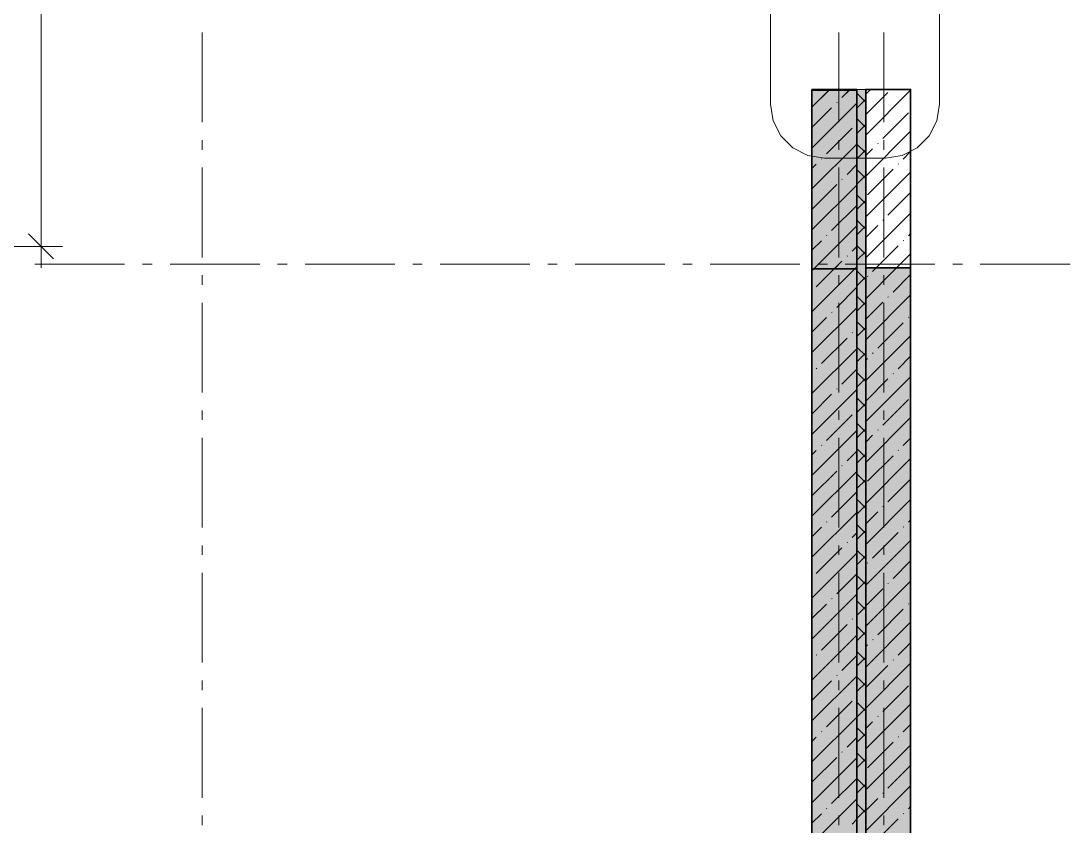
# Model space of a CAD drawing. Header units: millimetres. Extents: x -81576 to 1046824, y -248937 to 691537.
# Drawn here: x 169876 to 175725, y 656710 to 661197 of the extents above; entities that cross this region are included whole.
import ezdxf

# ---------------------------------------------------------------- set-up
doc = ezdxf.new("R2010")
doc.units = ezdxf.units.MM
doc.layers.add('PDF _Геометрия', color=7, linetype='Continuous', true_color=0x1d1d1d)
doc.layers.add('PDF _Сплошная заливка', color=7, linetype='Continuous', true_color=0xffffff)

msp = doc.modelspace()

# ---------------------------------------------------------------- hatches: boundary and pattern name
at = {"layer": 'PDF _Сплошная заливка', "true_color": 0x636466, "transparency": 33554559}
for points in [[(174536, 659816.1), (174536, 660816.1), (174286, 660816.1), (174286, 659816.1)], [(174536, 655841.1), (174536, 660811.1), (174286, 660811.1), (174286, 655841.1)], [(174586, 651893.1), (174586, 660816.1), (174536, 660816.1), (174536, 651893.1)], [(174586, 651901.1), (174836, 651901.1), (174836, 659820.8), (174586, 659820.8)]]:
    msp.add_hatch(color=251, dxfattribs=at).paths.add_polyline_path(points)

# ---------------------------------------------------------------- linework, layer by layer
at = {"layer": 'PDF _Геометрия', "color": 7, "lineweight": 9}
for points in [[(169987.9, 659821.1), (169987.9, 664060.8)], [(170886, 661132.8), (170886, 660632.8)], [(174436, 661132.8), (174436, 660632.8)], [(174686, 661132.8), (174686, 660632.8)], [(170886, 660532.8), (170886, 660479.9)], [(174436, 660532.8), (174436, 660479.9)], [(174686, 660532.8), (174686, 660479.9)], [(170886, 660379.9), (170886, 659879.9)], [(174436, 660379.9), (174436, 659879.9)], [(174686, 660379.9), (174686, 659879.9)], [(169917.9, 660011.1), (169987.9, 659941.1), (170057.9, 659871.1)], [(169086, 659941.1), (169987.9, 659941.1), (170107.9, 659941.1)], [(170454.1, 659841.1), (169954.1, 659841.1)], [(170607, 659841.1), (170554.1, 659841.1)], [(171207, 659841.1), (170707, 659841.1)], [(171359.9, 659841.1), (171307, 659841.1)], [(171959.9, 659841.1), (171459.9, 659841.1)], [(172112.8, 659841.1), (172059.9, 659841.1)], [(172712.8, 659841.1), (172212.8, 659841.1)], [(172865.8, 659841.1), (172812.8, 659841.1)], [(173465.8, 659841.1), (172965.8, 659841.1)], [(173618.7, 659841.1), (173565.8, 659841.1)], [(174218.7, 659841.1), (173718.7, 659841.1)], [(174371.6, 659841.1), (174318.7, 659841.1)], [(174971.6, 659841.1), (174471.6, 659841.1)], [(175124.5, 659841.1), (175071.6, 659841.1)], [(175724.5, 659841.1), (175224.5, 659841.1)], [(170886, 659779.9), (170886, 659726.9)], [(174436, 659779.9), (174436, 659726.9)], [(174686, 659779.9), (174686, 659726.9)], [(170886, 659626.9), (170886, 659126.9)], [(174436, 659626.9), (174436, 659126.9)], [(174686, 659626.9), (174686, 659126.9)], [(170886, 659026.9), (170886, 658974)], [(174436, 659026.9), (174436, 658974)], [(174686, 659026.9), (174686, 658974)], [(170886, 658874), (170886, 658374)], [(174436, 658874), (174436, 658374)], [(174686, 658874), (174686, 658374)], [(170886, 658274), (170886, 658221.1)], [(174436, 658274), (174436, 658221.1)], [(174686, 658274), (174686, 658221.1)], [(170886, 658121.1), (170886, 657621.1)], [(174436, 658121.1), (174436, 657621.1)], [(174686, 658121.1), (174686, 657621.1)], [(170886, 657521.1), (170886, 657468.2)], [(174436, 657521.1), (174436, 657468.2)], [(174686, 657521.1), (174686, 657468.2)], [(170886, 657368.2), (170886, 656868.2)], [(174436, 657368.2), (174436, 656868.2)], [(174686, 657368.2), (174686, 656868.2)], [(170886, 656768.2), (170886, 656715.3)], [(174436, 656768.2), (174436, 656715.3)], [(174686, 656768.2), (174686, 656715.3)]]:
    msp.add_lwpolyline(points, dxfattribs=at)
msp.add_lwpolyline([(174996.5, 662310.2), (174981.8, 662402.9), (174939.2, 662486.5), (174872.8, 662552.9), (174789.2, 662595.5), (174696.5, 662610.2), (174354.9, 662610.2), (174262.2, 662595.5), (174178.6, 662552.9), (174112.2, 662486.5), (174069.6, 662402.9), (174054.9, 662310.2), (174054.9, 660733.1), (174069.6, 660640.4), (174112.2, 660556.7), (174178.6, 660490.4), (174262.2, 660447.7), (174354.9, 660433.1), (174696.5, 660433.1), (174789.2, 660447.7), (174872.8, 660490.4), (174939.2, 660556.7), (174981.8, 660640.4), (174996.5, 660733.1)], close=True, dxfattribs=at)
at = {"layer": 'PDF _Геометрия', "color": 7, "lineweight": 35}
for points in [[(166786, 652191.1), (174286, 652191.1), (174286, 655591.1), (169086, 655591.1), (168836, 655591.1), (168836, 659691.1), (168556, 659691.1), (168556, 659941.1), (169086, 659941.1), (169086, 659691.1), (169086, 655841.1), (174286, 655841.1), (174286, 660811.1), (174536, 660811.1), (174536, 655841.1), (174536, 655591.1), (174536, 651941.1), (174286, 651941.1), (166786, 651941.1), (166786, 652441.1), (166286, 652441.1), (166286, 651941.1), (166786, 651941.1), (162661, 651941.1)], [(174836, 652241.1), (174836, 651901.1), (174586, 651901.1), (174586, 659820.8), (174836, 659820.8), (174836, 652441.1)]]:
    msp.add_lwpolyline(points, dxfattribs=at)
at = {"layer": 'PDF _Геометрия', "lineweight": 9}
for points in [[(174379.6, 660811.1), (174286, 660717.5), (174384.6, 660816.1)], [(174493.6, 660811.1), (174452.7, 660770.2), (174498.6, 660816.1)], [(174612.7, 660816.1), (174586, 660789.4)], [(174836, 660811.3), (174586, 660561.3)], [(174536, 660794.4), (174586, 660744.4)], [(174586, 660762), (174536, 660712)], [(174709.4, 660798.7), (174586, 660675.4)], [(174823.4, 660684.7), (174680.8, 660542.1)], [(174536, 660653), (174586, 660603)], [(174586, 660620.6), (174536, 660570.6)], [(174836, 660583.2), (174586, 660333.2)], [(174536, 660511.6), (174586, 660461.6)], [(174654.7, 660516), (174652.3, 660513.6)], [(174586, 660479.2), (174536, 660429.2)], [(174623.8, 660485.1), (174586, 660447.3)], [(174836, 660469.2), (174794.9, 660428.1)], [(174768.8, 660401.9), (174766.4, 660399.5)], [(174536, 660370.1), (174586, 660320.1)], [(174586, 660337.8), (174536, 660287.8)], [(174836, 660355.1), (174586, 660105.1)], [(174737.9, 660371), (174595.3, 660228.5)], [(174536, 660228.7), (174586, 660178.7)], [(174836, 660241.1), (174709.4, 660114.4)], [(174586, 660196.4), (174536, 660146.4)], [(174836, 660127), (174586, 659877)], [(174297, 659816.1), (174536, 660055.1), (174286, 659805.1)], [(174536, 660087.3), (174586, 660037.3)], [(174586, 660054.9), (174536, 660004.9)], [(174652.3, 660057.4), (174586, 659991.1)], [(174683.2, 660088.3), (174680.8, 660085.9)], [(174836, 660013), (174823.4, 660000.4)], [(174536, 659945.9), (174586, 659895.9)], [(174766.4, 659943.3), (174643.8, 659820.8), (174623.8, 659800.8)], [(174797.3, 659974.2), (174794.9, 659971.9)], [(174586, 659913.5), (174536, 659863.5)], [(174836, 659898.9), (174757.8, 659820.8), (174586, 659648.9)], [(174525.1, 659816.1), (174536, 659827), (174286, 659577)], [(174411, 659816.1), (174452.7, 659857.8), (174310.2, 659715.3)], [(174536, 659804.5), (174586, 659754.5)], [(174586, 659772.1), (174536, 659722.1)], [(174597.7, 659774.6), (174595.3, 659772.3)], [(174836, 659784.9), (174737.9, 659686.7)], [(174536, 659713), (174424.2, 659601.2)], [(174536, 659663), (174586, 659613)], [(174836, 659670.8), (174586, 659420.8)], [(174711.7, 659660.6), (174709.4, 659658.2)], [(174536, 659598.9), (174286, 659348.9)], [(174398.1, 659575.1), (174395.7, 659572.7)], [(174586, 659630.7), (174536, 659580.7)], [(174680.8, 659629.7), (174586, 659534.9)], [(174367.2, 659544.2), (174286, 659463)], [(174536, 659521.6), (174586, 659471.6)], [(174794.9, 659515.7), (174652.3, 659373.1)], [(174825.8, 659546.5), (174823.4, 659544.2)], [(174512.1, 659461), (174509.8, 659458.6)], [(174586, 659489.2), (174536, 659439.2)], [(174481.3, 659430.1), (174338.7, 659287.6)], [(174836, 659442.7), (174586, 659192.7)], [(174536, 659370.8), (174286, 659120.8)], [(174536, 659380.2), (174586, 659330.2)], [(174586, 659347.8), (174536, 659297.8)], [(174626.2, 659347), (174623.8, 659344.6)], [(174595.3, 659316.1), (174586, 659306.8)], [(174836, 659328.7), (174766.4, 659259.1)], [(174312.6, 659261.4), (174310.2, 659259.1)], [(174536, 659256.8), (174452.7, 659173.5)], [(174536, 659238.8), (174586, 659188.8)], [(174740.2, 659232.9), (174737.9, 659230.5)], [(174586, 659206.4), (174536, 659156.4)], [(174836, 659214.6), (174586, 658964.6)], [(174709.4, 659202), (174586, 659078.7)], [(174536, 659142.7), (174286, 658892.7)], [(174395.7, 659116.5), (174286, 659006.8)], [(174426.6, 659147.4), (174424.2, 659145)], [(174536, 659097.4), (174586, 659047.4)], [(174586, 659065), (174536, 659015)], [(174823.4, 659088), (174680.8, 658945.4)], [(174509.8, 659002.4), (174367.2, 658859.9)], [(174536, 658955.9), (174586, 658905.9)], [(174836, 658986.5), (174586, 658736.5)], [(174536, 658914.6), (174286, 658664.6)], [(174586, 658923.6), (174536, 658873.6)], [(174623.8, 658888.4), (174586, 658850.6)], [(174654.7, 658919.3), (174652.3, 658916.9)], [(174836, 658872.5), (174794.9, 658831.4)], [(174341.1, 658833.7), (174338.7, 658831.4)], [(174536, 658814.5), (174586, 658764.5)], [(174310.2, 658802.9), (174286, 658778.7)], [(174536, 658800.6), (174481.3, 658745.8)], [(174586, 658782.1), (174536, 658732.1)], [(174836, 658758.4), (174586, 658508.4)], [(174737.9, 658774.3), (174595.3, 658631.8)], [(174768.8, 658805.2), (174766.4, 658802.9)], [(174455.1, 658719.7), (174452.7, 658717.3)], [(174424.2, 658688.8), (174286, 658550.6)], [(174536, 658686.5), (174286, 658436.5)], [(174536, 658673.1), (174586, 658623.1)], [(174586, 658640.7), (174536, 658590.7)], [(174836, 658644.4), (174709.4, 658517.7)], [(174536, 658572.5), (174395.7, 658432.2)], [(174536, 658531.7), (174586, 658481.7)], [(174836, 658530.3), (174586, 658280.3)], [(174586, 658499.3), (174536, 658449.3)], [(174683.2, 658491.6), (174680.8, 658489.2)], [(174536, 658458.4), (174286, 658208.4)], [(174369.6, 658406.1), (174367.2, 658403.7)], [(174652.3, 658460.7), (174586, 658394.4)], [(174836, 658416.3), (174823.4, 658403.7)], [(174338.7, 658375.2), (174286, 658322.5)], [(174536, 658344.4), (174509.8, 658318.1)], [(174536, 658390.2), (174586, 658340.2)], [(174586, 658357.9), (174536, 658307.9)], [(174766.4, 658346.7), (174623.8, 658204.1)], [(174797.3, 658377.5), (174794.9, 658375.2)], [(174483.6, 658292), (174481.3, 658289.6)], [(174836, 658302.2), (174586, 658052.2)], [(174536, 658230.3), (174286, 657980.3)], [(174452.7, 658261.1), (174310.2, 658118.6)], [(174536, 658248.8), (174586, 658198.8)], [(174586, 658216.5), (174536, 658166.5)], [(174597.7, 658178), (174595.3, 658175.6)], [(174836, 658188.2), (174737.9, 658090)], [(174536, 658116.3), (174424.2, 658004.5)], [(174536, 658107.4), (174586, 658057.4)], [(174586, 658075), (174536, 658025)], [(174836, 658074.2), (174586, 657824.2)], [(174711.7, 658063.9), (174709.4, 658061.5)], [(174536, 658002.2), (174286, 657752.2)], [(174680.8, 658033), (174586, 657938.2)], [(174367.2, 657947.5), (174286, 657866.3)], [(174398.1, 657978.4), (174395.7, 657976)], [(174536, 657966), (174586, 657916)], [(174825.8, 657949.9), (174823.4, 657947.5)], [(174586, 657933.6), (174536, 657883.6)], [(174794.9, 657919), (174652.3, 657776.4)], [(174481.3, 657833.4), (174338.7, 657690.9)], [(174512.1, 657864.3), (174509.8, 657861.9)], [(174536, 657824.6), (174586, 657774.6)], [(174836, 657846.1), (174586, 657596.1)], [(174536, 657774.2), (174286, 657524.2)], [(174586, 657792.2), (174536, 657742.2)], [(174595.3, 657719.4), (174586, 657710.1)], [(174626.2, 657750.3), (174623.8, 657747.9)], [(174836, 657732), (174766.4, 657662.4)], [(174312.6, 657664.7), (174310.2, 657662.4)], [(174536, 657660.1), (174452.7, 657576.8)], [(174536, 657683.1), (174586, 657633.1)], [(174586, 657650.8), (174536, 657600.8)], [(174836, 657618), (174586, 657368)], [(174709.4, 657605.3), (174586, 657482)], [(174740.2, 657636.2), (174737.9, 657633.9)], [(174536, 657546.1), (174286, 657296.1)], [(174426.6, 657550.7), (174424.2, 657548.3)], [(174536, 657541.7), (174586, 657491.7)], [(174395.7, 657519.8), (174286, 657410.1)], [(174586, 657509.3), (174536, 657459.3)], [(174823.4, 657491.3), (174680.8, 657348.7)], [(174509.8, 657405.8), (174367.2, 657263.2)], [(174536, 657400.3), (174586, 657350.3)], [(174586, 657367.9), (174536, 657317.9)], [(174836, 657389.9), (174586, 657139.9)], [(174536, 657318), (174286, 657068)], [(174623.8, 657291.7), (174586, 657253.9)], [(174654.7, 657322.6), (174652.3, 657320.2)], [(174341.1, 657237), (174338.7, 657234.7)], [(174536, 657258.9), (174586, 657208.9)], [(174836, 657275.8), (174794.9, 657234.7)], [(174310.2, 657206.2), (174286, 657182)], [(174536, 657203.9), (174481.3, 657149.1)], [(174586, 657226.5), (174536, 657176.5)], [(174737.9, 657177.7), (174595.3, 657035.1)], [(174768.8, 657208.5), (174766.4, 657206.2)], [(174455.1, 657123), (174452.7, 657120.6)], [(174536, 657117.5), (174586, 657067.5)], [(174836, 657161.8), (174586, 656911.8)], [(174424.2, 657092.1), (174286, 656953.9)], [(174536, 657089.9), (174286, 656839.9)], [(174586, 657085.1), (174536, 657035.1)], [(174836, 657047.7), (174709.4, 656921)], [(174536, 656975.8), (174395.7, 656835.5)], [(174536, 656976), (174586, 656926)], [(174586, 656943.7), (174536, 656893.7)], [(174836, 656933.7), (174586, 656683.7)], [(174683.2, 656894.9), (174680.8, 656892.5)], [(174536, 656861.8), (174286, 656611.8)], [(174536, 656834.6), (174586, 656784.6)], [(174652.3, 656864), (174586, 656797.7)], [(174338.7, 656778.5), (174286, 656725.8)], [(174369.6, 656809.4), (174367.2, 656807)], [(174586, 656802.2), (174536, 656752.2)], [(174797.3, 656780.9), (174794.9, 656778.5)], [(174836, 656819.6), (174823.4, 656807)], [(174536, 656747.7), (174509.8, 656721.5)], [(174766.4, 656750), (174623.8, 656607.4)]]:
    msp.add_lwpolyline(points, dxfattribs=at)
at = {"layer": 'PDF _Геометрия', "color": 7, "lineweight": 35}
for points in [[(174286, 660816.1), (174536, 660816.1), (174536, 659816.1), (174286, 659816.1)], [(174836, 659820.8), (174586, 659820.8), (174586, 660816.1), (174836, 660816.1)]]:
    msp.add_lwpolyline(points, close=True, dxfattribs=at)
at = {"layer": 'PDF _Геометрия', "color": 7, "lineweight": 13}
msp.add_lwpolyline([(174536, 660816.1), (174586, 660816.1), (174586, 651893.1), (174536, 651893.1)], close=True, dxfattribs=at)
at = {"layer": 'PDF _Геометрия', "lineweight": 9}
for points in [[(174424.2, 660741.7), (174426.6, 660744.1)], [(174286, 660489.4), (174536, 660739.4)], [(174286, 660603.5), (174395.7, 660713.2)], [(174367.2, 660456.6), (174509.8, 660599.1)], [(174286, 660261.3), (174536, 660511.3)], [(174286, 660375.4), (174310.2, 660399.5)], [(174338.7, 660428.1), (174341.1, 660430.4)], [(174481.3, 660342.5), (174536, 660397.3)], [(174286, 660147.3), (174424.2, 660285.5)], [(174286, 660033.2), (174536, 660283.2)], [(174452.7, 660314), (174455.1, 660316.4)], [(174395.7, 660028.9), (174536, 660169.2)], [(174367.2, 660000.4), (174369.6, 660002.7)], [(174286, 659919.2), (174338.7, 659971.9)], [(174509.8, 659914.8), (174536, 659941.1)], [(174481.3, 659886.3), (174483.6, 659888.7)]]:
    msp.add_lwpolyline(points, close=True, dxfattribs=at)

doc.saveas('drawing.dxf')
